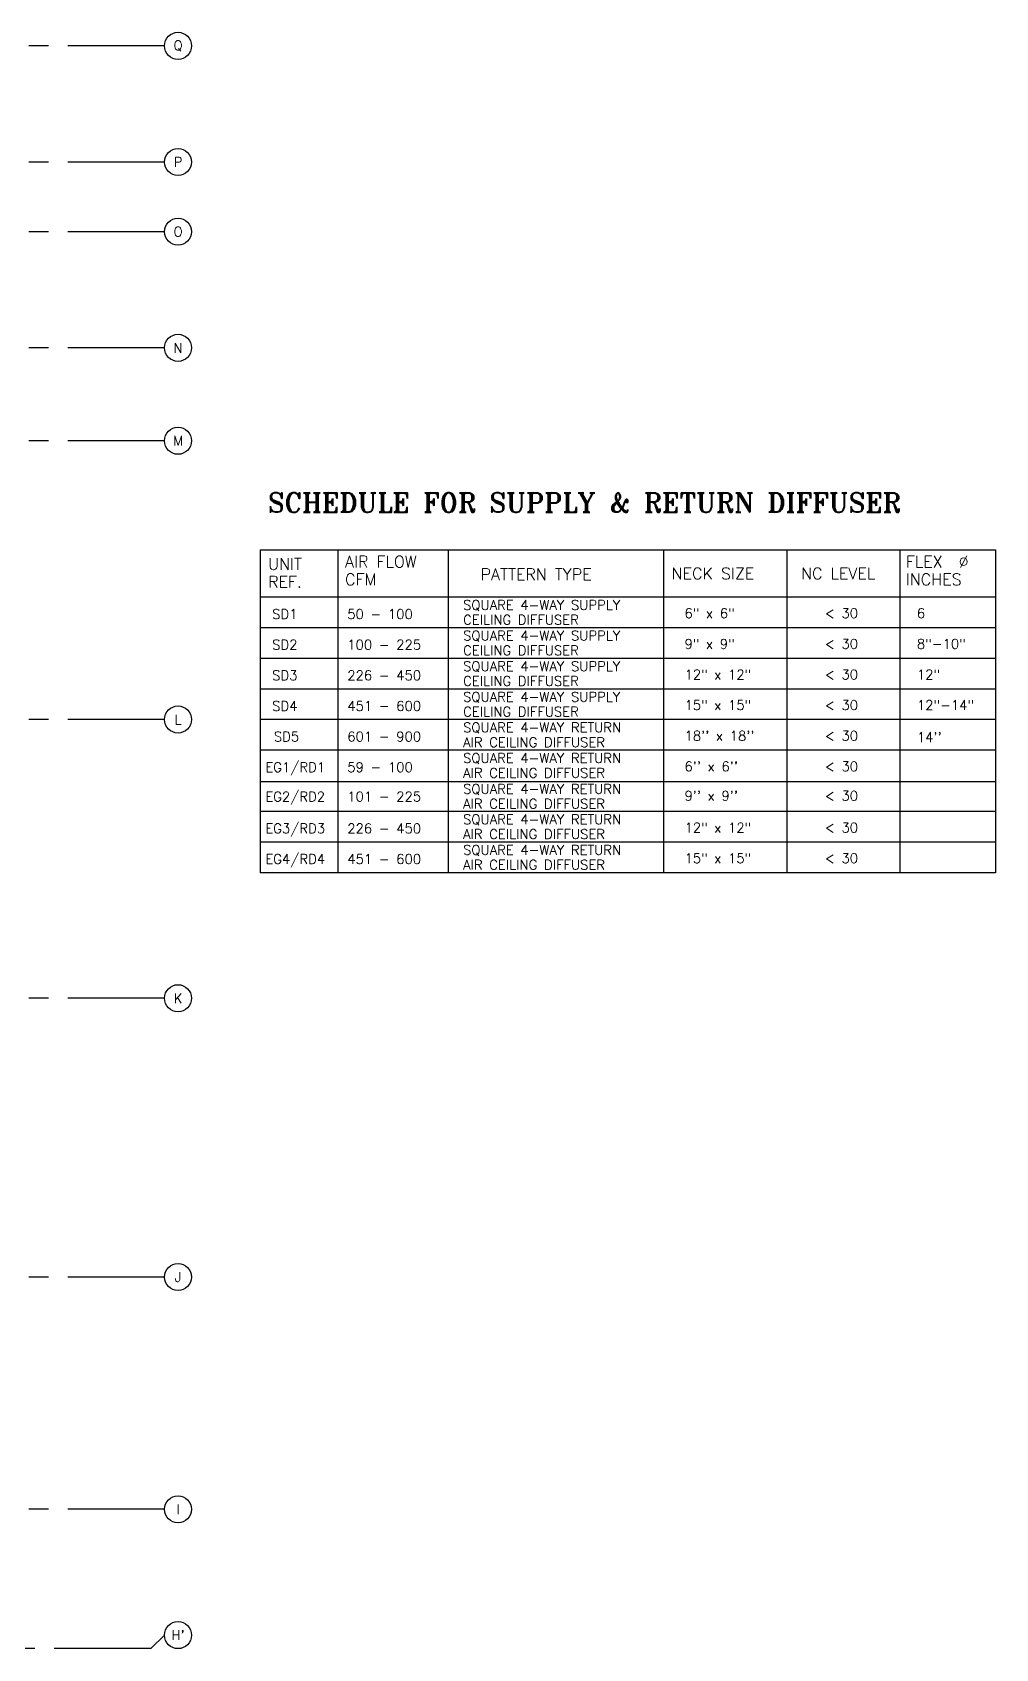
# Model space of a CAD drawing. Extents: x 417866231.7 to 417866328.5, y 43498046.7 to 43498124.2.
# Drawn here: x 417866303.67 to 417866328.55, y 43498081.21 to 43498122.96 of the extents above; entities that cross this region are included whole.
import ezdxf
from ezdxf.enums import TextEntityAlignment as Align

# ---------------------------------------------------------------- set-up
doc = ezdxf.new("R2010")
doc.units = 0
doc.header["$MEASUREMENT"] = 0
doc.linetypes.add('CENTERX2', pattern=[4, 2.5, -0.5, 0.5, -0.5])
for name, color, linetype in [('AX-CR', 7, 'CONTINUOUS'), ('AX-TXT', 2, 'CONTINUOUS'), ('AXES', 11, 'CENTERX2'), ('FRAME', 9, 'CONTINUOUS'), ('TXT-', 9, 'CONTINUOUS')]:
    doc.layers.add(name, color=color, linetype=linetype)
doc.styles.add('ROMANS', font='ROMANS.shx', dxfattribs={"width": 0.6})
doc.styles.add('ROMANT', font='ROMANT.SHX')

# ---------------------------------------------------------------- blocks, each defined once
blk = doc.blocks.new('AXR')
at = {"layer": 'AX-CR'}
blk.add_circle((350, 0), 350, dxfattribs=at)
at = {"layer": 'AX-TXT', "style": 'ROMANS'}
blk.add_attdef('AX', text='', height=250, dxfattribs=at).set_placement((350, 0), align=Align.MIDDLE)

msp = doc.modelspace()

# ---------------------------------------------------------------- linework, layer by layer
at = {"layer": 'AXES'}
for p, q in [((417866307.079, 43498122.609), (417866239.039, 43498122.609)), ((417866307.079, 43498119.609), (417866239.039, 43498119.609)), ((417866307.079, 43498117.809), (417866239.039, 43498117.809)), ((417866307.079, 43498114.809), (417866239.039, 43498114.809)), ((417866307.079, 43498112.409), (417866239.039, 43498112.409)), ((417866307.079, 43498105.209), (417866239.039, 43498105.209)), ((417866307.079, 43498098.009), (417866239.039, 43498098.009)), ((417866307.079, 43498090.809), (417866239.039, 43498090.809)), ((417866307.079, 43498084.809), (417866239.039, 43498084.809)), ((417866306.729, 43498081.209), (417866307.079, 43498081.559)), ((417866306.729, 43498081.209), (417866239.039, 43498081.209))]:
    msp.add_line(p, q, dxfattribs=at)
at = {"layer": 'FRAME', "color": 2}
for p, q in [((417866309.554, 43498109.595), (417866328.548, 43498109.595)), ((417866309.554, 43498109.595), (417866309.554, 43498101.252)), ((417866328.548, 43498101.252), (417866309.554, 43498101.252))]:
    msp.add_line(p, q, dxfattribs=at)
at = {"layer": 'TXT-', "color": 2}
for p, q in [((417866311.56, 43498109.595), (417866311.56, 43498101.252)), ((417866314.406, 43498109.595), (417866314.406, 43498101.252)), ((417866319.967, 43498109.595), (417866319.967, 43498101.252)), ((417866323.158, 43498109.595), (417866323.158, 43498101.252)), ((417866326.069, 43498109.595), (417866326.069, 43498101.252)), ((417866328.548, 43498109.595), (417866328.548, 43498101.252)), ((417866328.548, 43498108.37), (417866309.554, 43498108.37))]:
    msp.add_line(p, q, dxfattribs=at)
at = {"layer": 'TXT-', "color": 3}
for p, q in [((417866328.548, 43498107.579), (417866309.554, 43498107.579)), ((417866328.548, 43498106.788), (417866309.554, 43498106.788)), ((417866328.548, 43498105.997), (417866309.554, 43498105.997)), ((417866328.548, 43498105.206), (417866309.554, 43498105.206)), ((417866328.548, 43498104.415), (417866309.554, 43498104.415)), ((417866328.548, 43498103.595), (417866309.554, 43498103.595)), ((417866328.548, 43498102.834), (417866309.554, 43498102.834)), ((417866328.548, 43498102.043), (417866309.554, 43498102.043))]:
    msp.add_line(p, q, dxfattribs=at)

# ---------------------------------------------------------------- block references
at = {"layer": 'AXES', "xscale": 0.0009999871253967285, "yscale": 0.001000002026557922, "zscale": 0.001}
for p, values in [((417866307.079, 43498122.609), {'AX': 'Q'}), ((417866307.079, 43498119.609), {'AX': 'P'}), ((417866307.079, 43498117.809), {'AX': 'O'}), ((417866307.079, 43498114.809), {'AX': 'N'}), ((417866307.079, 43498112.409), {'AX': 'M'}), ((417866307.079, 43498105.209), {'AX': 'L'}), ((417866307.079, 43498098.009), {'AX': 'K'}), ((417866307.079, 43498090.809), {'AX': 'J'}), ((417866307.079, 43498084.809), {'AX': 'I'}), ((417866307.079, 43498081.559), {'AX': "H'"})]:
    msp.add_blockref('AXR', p, dxfattribs=at).add_auto_attribs(values)

# ---------------------------------------------------------------- texts
at = {"layer": 'TXT-', "color": 6, "style": 'ROMANT'}
msp.add_text('SCHEDULE FOR SUPPLY & RETURN DIFFUSER', height=0.5, dxfattribs=at).set_placement((417866309.75, 43498110.561))
at = {"layer": 'TXT-', "color": 2, "style": 'ROMANS'}
for s, height, p in [('UNIT', 0.3, (417866309.755, 43498109.074)), ('AIR FLOW', 0.3, (417866311.744, 43498109.136)), ('PATTERN TYPE', 0.3, (417866315.246, 43498108.81)), ('NECK SIZE', 0.3, (417866320.179, 43498108.83)), ('NC LEVEL', 0.3, (417866323.523, 43498108.83)), ('FLEX  %%C ', 0.3, (417866326.229, 43498109.136)), ('REF.', 0.3, (417866309.755, 43498108.615)), ('CFM', 0.3, (417866311.744, 43498108.677)), ('INCHES', 0.3, (417866326.229, 43498108.677)), ('SQUARE 4-WAY SUPPLY', 0.25, (417866314.792, 43498108.042)), ('SD1', 0.25, (417866309.861, 43498107.807)), ('50 - 100', 0.25, (417866311.801, 43498107.807)), ('CEILING DIFFUSER', 0.25, (417866314.792, 43498107.659)), ('6" x 6"', 0.25, (417866320.511, 43498107.828)), ('< 30', 0.25, (417866324.136, 43498107.828)), ('6', 0.25, (417866326.513, 43498107.828)), ('SQUARE 4-WAY SUPPLY', 0.25, (417866314.792, 43498107.251)), ('SD2', 0.25, (417866309.861, 43498107.016)), ('100 - 225', 0.25, (417866311.801, 43498107.016)), ('CEILING DIFFUSER', 0.25, (417866314.792, 43498106.868)), ('9" x 9"', 0.25, (417866320.511, 43498107.037)), ('< 30', 0.25, (417866324.136, 43498107.037)), ('8"-10"', 0.25, (417866326.513, 43498107.037)), ('SQUARE 4-WAY SUPPLY', 0.25, (417866314.792, 43498106.46)), ('SD3', 0.25, (417866309.861, 43498106.225)), ('226 - 450', 0.25, (417866311.801, 43498106.225)), ('CEILING DIFFUSER', 0.25, (417866314.792, 43498106.078)), ('12" x 12"', 0.25, (417866320.511, 43498106.246)), ('< 30', 0.25, (417866324.136, 43498106.246)), ('12"', 0.25, (417866326.513, 43498106.246)), ('SQUARE 4-WAY SUPPLY', 0.25, (417866314.792, 43498105.669)), ('SD4', 0.25, (417866309.861, 43498105.434)), ('451 - 600', 0.25, (417866311.801, 43498105.434)), ('CEILING DIFFUSER', 0.25, (417866314.792, 43498105.287)), ('15" x 15"', 0.25, (417866320.511, 43498105.455)), ('< 30', 0.25, (417866324.136, 43498105.455)), ('SD5', 0.25, (417866309.905, 43498104.643)), ('601 - 900', 0.25, (417866311.801, 43498104.643)), ('SQUARE 4-WAY RETURN', 0.25, (417866314.792, 43498104.878)), ("18'' x 18''", 0.25, (417866320.511, 43498104.664)), ('< 30', 0.25, (417866324.136, 43498104.664)), ("14''", 0.25, (417866326.513, 43498104.628)), ('AIR CEILING DIFFUSER', 0.25, (417866314.792, 43498104.496)), ('EG1/RD1', 0.25, (417866309.684, 43498103.852)), ('59 - 100', 0.25, (417866311.801, 43498103.852)), ('SQUARE 4-WAY RETURN', 0.25, (417866314.792, 43498104.088)), ("6'' x 6''", 0.25, (417866320.511, 43498103.873)), ('< 30', 0.25, (417866324.136, 43498103.873)), ('AIR CEILING DIFFUSER', 0.25, (417866314.792, 43498103.705)), ('EG2/RD2', 0.25, (417866309.684, 43498103.093)), ('101 - 225', 0.25, (417866311.801, 43498103.093)), ('SQUARE 4-WAY RETURN', 0.25, (417866314.792, 43498103.291)), ("9'' x 9''", 0.25, (417866320.511, 43498103.114)), ('< 30', 0.25, (417866324.136, 43498103.114)), ('AIR CEILING DIFFUSER', 0.25, (417866314.792, 43498102.908)), ('EG3/RD3', 0.25, (417866309.684, 43498102.271)), ('226 - 450', 0.25, (417866311.801, 43498102.271)), ('AIR CEILING DIFFUSER', 0.25, (417866314.792, 43498102.123)), ('SQUARE 4-WAY RETURN', 0.25, (417866314.792, 43498102.506)), ('12" x 12"', 0.25, (417866320.511, 43498102.291)), ('< 30', 0.25, (417866324.136, 43498102.291)), ('SQUARE 4-WAY RETURN', 0.25, (417866314.792, 43498101.715)), ('EG4/RD4', 0.25, (417866309.684, 43498101.48)), ('451 - 600', 0.25, (417866311.801, 43498101.48)), ('AIR CEILING DIFFUSER', 0.25, (417866314.792, 43498101.332)), ('15" x 15"', 0.25, (417866320.511, 43498101.5)), ('< 30', 0.25, (417866324.136, 43498101.5))]:
    msp.add_text(s, height=height, dxfattribs=at).set_placement(p)
at = {"layer": 'TXT-', "color": 3, "style": 'ROMANS'}
msp.add_text('12"-14"', height=0.25, dxfattribs=at).set_placement((417866326.513, 43498105.455))

doc.saveas('drawing.dxf')
